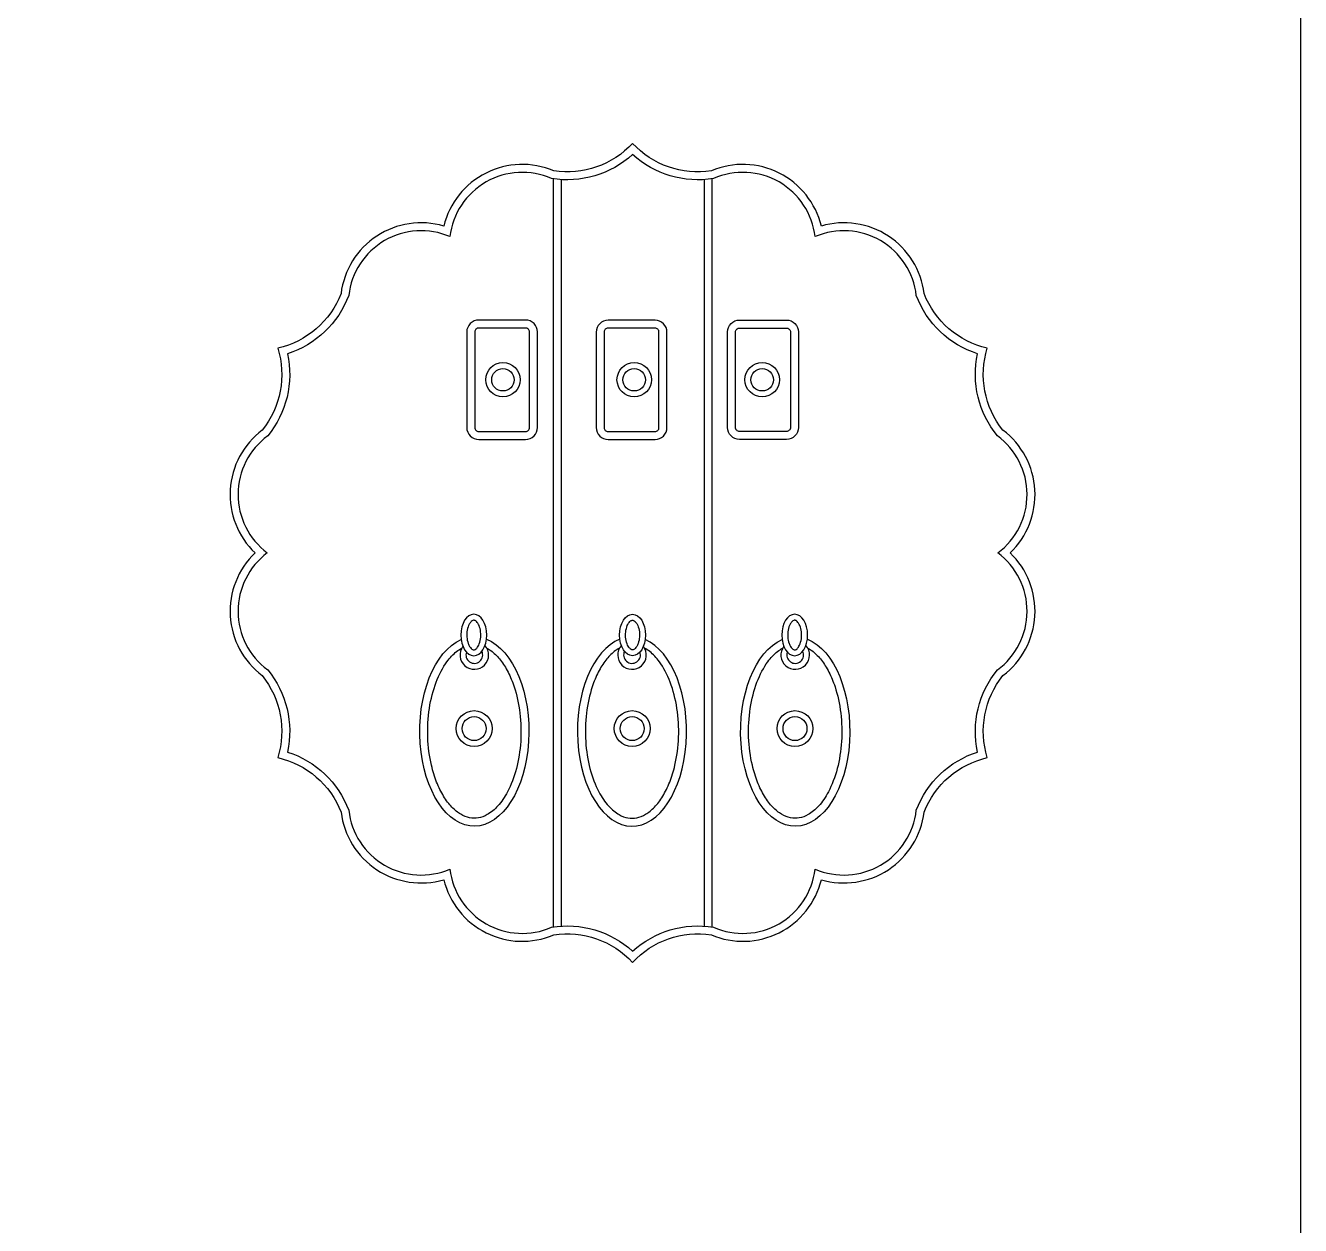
# Model space of a CAD drawing. Header units: millimetres. Extents: x -159346 to -157016, y -80163 to -78851.
# Drawn here: x -157353.6 to -157016.3, y -79486 to -79168.5 of the extents above; entities that cross this region are included whole.
import ezdxf

# ---------------------------------------------------------------- set-up
doc = ezdxf.new("R2010")
doc.units = ezdxf.units.MM
doc.header["$LTSCALE"] = 2
doc.header["$MEASUREMENT"] = 0
doc.layers.add('3', color=3, linetype='CONTINUOUS')
doc.layers.add('4', color=4, linetype='CONTINUOUS')
doc.layers.add('标注', color=7, linetype='CONTINUOUS', lineweight=25)

msp = doc.modelspace()

# ---------------------------------------------------------------- linework, layer by layer
at = {"layer": '3', "color": 0}
for p, q in [((-157214.01, -79209.02), (-157214.01, -79407.02)), ((-157211.91, -79209.24), (-157211.91, -79406.79)), ((-157174.11, -79209.24), (-157174.11, -79406.79)), ((-157172.01, -79209.02), (-157172.01, -79407.02))]:
    msp.add_line(p, q, dxfattribs=at)
for points in [[(-157096.38, -79308.02, 0.503742), (-157096.49, -79277.05, -0.230031), (-157101.72, -79255.31, -0.230031), (-157117.94, -79239.91, 0.503742), (-157144.7, -79224.33, 0.503742), (-157171.57, -79208.95, -0.230031), (-157193.01, -79202.6, -0.230031), (-157214.45, -79208.95, 0.503742), (-157241.32, -79224.33, 0.503742), (-157268.09, -79239.91, -0.230031), (-157284.3, -79255.31, -0.230031), (-157289.53, -79277.05, 0.503742), (-157289.64, -79308.02, 0.503742), (-157289.53, -79338.98, -0.230031), (-157284.3, -79360.72, -0.230031), (-157268.09, -79376.12, 0.503742), (-157241.32, -79391.7, 0.503742), (-157214.45, -79407.09, -0.230031), (-157193.01, -79413.43, -0.230031), (-157171.57, -79407.09, 0.503742), (-157144.7, -79391.7, 0.503742), (-157117.94, -79376.12, -0.230031), (-157101.72, -79360.72, -0.230031), (-157096.49, -79338.98, 0.503742)], [(-157233.72, -79275.89), (-157221.31, -79275.89, 0.414214), (-157220.26, -79274.84), (-157220.26, -79249.56, 0.414214), (-157221.31, -79248.51), (-157233.72, -79248.51, 0.414214), (-157234.77, -79249.56), (-157234.77, -79274.84, 0.414214)], [(-157199.48, -79275.92), (-157187.07, -79275.92, 0.414214), (-157186.02, -79274.87), (-157186.02, -79249.59, 0.414214), (-157187.07, -79248.54), (-157199.48, -79248.54, 0.414214), (-157200.53, -79249.59), (-157200.53, -79274.87, 0.414214)], [(-157152.3, -79275.89), (-157164.71, -79275.89, -0.414214), (-157165.76, -79274.84), (-157165.76, -79249.56, -0.414214), (-157164.71, -79248.51), (-157152.3, -79248.51, -0.414214), (-157151.25, -79249.56), (-157151.25, -79274.84, -0.414214)]]:
    msp.add_lwpolyline(points, format="xyb", close=True, dxfattribs=at)
for centre, radius in [((-157227.3, -79262.2), 2.97), ((-157192.58, -79262.2), 2.97), ((-157158.72, -79262.2), 2.97), ((-157234.92, -79354.52), 3.17), ((-157193.1, -79354.52), 3.17), ((-157150.04, -79354.52), 3.17)]:
    msp.add_circle(centre, radius, dxfattribs=at)
for centre, start, end in [((-157234.87, -79335.04), 159.8517, 26.4574), ((-157193.15, -79335.04), 153.5426, 20.1483), ((-157149.98, -79335.04), 159.8517, 26.4574)]:
    msp.add_arc(centre, 2.22, start, end, dxfattribs=at)
for points, knots in [([(-157235.01, -79325.83), (-157234.94, -79325.83), (-157234.88, -79325.84), (-157234.71, -79325.9), (-157234.61, -79325.95), (-157234.39, -79326.12), (-157234.26, -79326.24), (-157233.9, -79326.7), (-157233.66, -79327.13), (-157233.31, -79328.17), (-157233.2, -79328.78), (-157233.14, -79330.03), (-157233.19, -79330.67), (-157233.45, -79331.82), (-157233.65, -79332.34), (-157234.05, -79333.01), (-157234.23, -79333.23), (-157234.56, -79333.52), (-157234.7, -79333.6), (-157234.9, -79333.67), (-157234.98, -79333.67), (-157235.13, -79333.66), (-157235.21, -79333.64), (-157235.42, -79333.54), (-157235.55, -79333.45), (-157235.83, -79333.18), (-157235.98, -79333), (-157236.25, -79332.55), (-157236.38, -79332.27), (-157236.68, -79331.47), (-157236.8, -79330.88), (-157236.89, -79329.65), (-157236.85, -79329.02), (-157236.63, -79327.86), (-157236.44, -79327.33), (-157236.06, -79326.6), (-157235.87, -79326.36), (-157235.52, -79326.02), (-157235.36, -79325.92), (-157235.15, -79325.84), (-157235.08, -79325.83), (-157235.01, -79325.83)], [0, 0, 0, 0, 0.220501, 0.220501, 0.441003, 0.441003, 0.661504, 0.661504, 1.0781, 1.0781, 1.494695, 1.494695, 1.91129, 1.91129, 2.327885, 2.327885, 2.633112, 2.633112, 2.938339, 2.938339, 3.188155, 3.188155, 3.437971, 3.437971, 3.687787, 3.687787, 3.937603, 3.937603, 4.187419, 4.187419, 4.598393, 4.598393, 5.009367, 5.009367, 5.42034, 5.42034, 5.734644, 5.734644, 6.048947, 6.048947, 6.283185, 6.283185, 6.283185, 6.283185]), ([(-157193.01, -79325.83), (-157193.08, -79325.83), (-157193.14, -79325.84), (-157193.31, -79325.9), (-157193.41, -79325.95), (-157193.64, -79326.12), (-157193.76, -79326.24), (-157194.12, -79326.7), (-157194.36, -79327.13), (-157194.71, -79328.17), (-157194.82, -79328.78), (-157194.88, -79330.03), (-157194.83, -79330.67), (-157194.57, -79331.82), (-157194.37, -79332.34), (-157193.98, -79333.01), (-157193.79, -79333.23), (-157193.46, -79333.52), (-157193.32, -79333.6), (-157193.12, -79333.67), (-157193.04, -79333.67), (-157192.89, -79333.66), (-157192.81, -79333.64), (-157192.6, -79333.54), (-157192.47, -79333.45), (-157192.19, -79333.18), (-157192.05, -79333), (-157191.77, -79332.55), (-157191.64, -79332.27), (-157191.35, -79331.47), (-157191.22, -79330.88), (-157191.13, -79329.65), (-157191.17, -79329.02), (-157191.39, -79327.86), (-157191.58, -79327.33), (-157191.96, -79326.6), (-157192.15, -79326.36), (-157192.5, -79326.02), (-157192.66, -79325.92), (-157192.87, -79325.84), (-157192.94, -79325.83), (-157193.01, -79325.83)], [0, 0, 0, 0, 0.220501, 0.220501, 0.441003, 0.441003, 0.661504, 0.661504, 1.0781, 1.0781, 1.494695, 1.494695, 1.91129, 1.91129, 2.327885, 2.327885, 2.633112, 2.633112, 2.938339, 2.938339, 3.188155, 3.188155, 3.437971, 3.437971, 3.687787, 3.687787, 3.937603, 3.937603, 4.187419, 4.187419, 4.598393, 4.598393, 5.009367, 5.009367, 5.42034, 5.42034, 5.734644, 5.734644, 6.048947, 6.048947, 6.283185, 6.283185, 6.283185, 6.283185]), ([(-157150.12, -79325.83), (-157150.06, -79325.83), (-157149.99, -79325.84), (-157149.82, -79325.9), (-157149.73, -79325.95), (-157149.5, -79326.12), (-157149.37, -79326.24), (-157149.01, -79326.7), (-157148.77, -79327.13), (-157148.42, -79328.17), (-157148.31, -79328.78), (-157148.25, -79330.03), (-157148.31, -79330.67), (-157148.56, -79331.82), (-157148.76, -79332.34), (-157149.16, -79333.01), (-157149.34, -79333.23), (-157149.67, -79333.52), (-157149.82, -79333.6), (-157150.02, -79333.67), (-157150.09, -79333.67), (-157150.24, -79333.66), (-157150.33, -79333.64), (-157150.54, -79333.54), (-157150.67, -79333.45), (-157150.94, -79333.18), (-157151.09, -79333), (-157151.37, -79332.55), (-157151.5, -79332.27), (-157151.79, -79331.47), (-157151.91, -79330.88), (-157152, -79329.65), (-157151.96, -79329.02), (-157151.74, -79327.86), (-157151.56, -79327.33), (-157151.17, -79326.6), (-157150.98, -79326.36), (-157150.64, -79326.02), (-157150.48, -79325.92), (-157150.27, -79325.84), (-157150.19, -79325.83), (-157150.12, -79325.83)], [0, 0, 0, 0, 0.220501, 0.220501, 0.441003, 0.441003, 0.661504, 0.661504, 1.0781, 1.0781, 1.494695, 1.494695, 1.91129, 1.91129, 2.327885, 2.327885, 2.633112, 2.633112, 2.938339, 2.938339, 3.188155, 3.188155, 3.437971, 3.437971, 3.687787, 3.687787, 3.937603, 3.937603, 4.187419, 4.187419, 4.598393, 4.598393, 5.009367, 5.009367, 5.42034, 5.42034, 5.734644, 5.734644, 6.048947, 6.048947, 6.283185, 6.283185, 6.283185, 6.283185]), ([(-157231.54, -79333.22), (-157231.08, -79333.47), (-157230.61, -79333.79), (-157229.39, -79334.76), (-157228.64, -79335.52), (-157227.22, -79337.34), (-157226.55, -79338.4), (-157225.34, -79340.77), (-157224.8, -79342.08), (-157223.63, -79345.62), (-157223.11, -79347.98), (-157222.52, -79352.88), (-157222.45, -79355.42), (-157222.77, -79360.4), (-157223.16, -79362.84), (-157224.34, -79367.36), (-157225.14, -79369.44), (-157226.84, -79372.68), (-157227.71, -79373.94), (-157229.53, -79375.97), (-157230.49, -79376.75), (-157232.23, -79377.73), (-157233.02, -79378.01), (-157234.57, -79378.28), (-157235.33, -79378.27), (-157236.88, -79377.96), (-157237.67, -79377.66), (-157239.25, -79376.72), (-157240.04, -79376.09), (-157241.57, -79374.49), (-157242.31, -79373.52), (-157243.67, -79371.29), (-157244.29, -79370.03), (-157245.38, -79367.29), (-157245.84, -79365.8), (-157246.76, -79361.88), (-157247.09, -79359.35), (-157247.28, -79354.24), (-157247.13, -79351.66), (-157246.38, -79346.72), (-157245.77, -79344.37), (-157244.18, -79340.17), (-157243.2, -79338.33), (-157241.31, -79335.74), (-157240.45, -79334.83), (-157239.12, -79333.78), (-157238.65, -79333.47), (-157238.19, -79333.22)], [0.304962, 0.304962, 0.304962, 0.304962, 0.431118, 0.431118, 0.637591, 0.637591, 0.844065, 0.844065, 1.050538, 1.050538, 1.365936, 1.365936, 1.681334, 1.681334, 1.996732, 1.996732, 2.312129, 2.312129, 2.569942, 2.569942, 2.827755, 2.827755, 3.041847, 3.041847, 3.255939, 3.255939, 3.470031, 3.470031, 3.684123, 3.684123, 3.898216, 3.898216, 4.112308, 4.112308, 4.3264, 4.3264, 4.648714, 4.648714, 4.971028, 4.971028, 5.293342, 5.293342, 5.615657, 5.615657, 5.853807, 5.853807, 5.978915, 5.978915, 5.978915, 5.978915]), ([(-157196.48, -79333.22), (-157196.95, -79333.47), (-157197.41, -79333.79), (-157198.63, -79334.76), (-157199.38, -79335.52), (-157200.8, -79337.34), (-157201.47, -79338.4), (-157202.68, -79340.77), (-157203.22, -79342.08), (-157204.39, -79345.62), (-157204.91, -79347.98), (-157205.5, -79352.88), (-157205.57, -79355.42), (-157205.25, -79360.4), (-157204.86, -79362.84), (-157203.68, -79367.36), (-157202.88, -79369.44), (-157201.18, -79372.68), (-157200.31, -79373.94), (-157198.49, -79375.97), (-157197.53, -79376.75), (-157195.79, -79377.73), (-157195, -79378.01), (-157193.46, -79378.28), (-157192.69, -79378.27), (-157191.14, -79377.96), (-157190.35, -79377.66), (-157188.77, -79376.72), (-157187.98, -79376.09), (-157186.45, -79374.49), (-157185.71, -79373.52), (-157184.35, -79371.29), (-157183.73, -79370.03), (-157182.64, -79367.29), (-157182.18, -79365.8), (-157181.27, -79361.88), (-157180.93, -79359.35), (-157180.74, -79354.24), (-157180.89, -79351.66), (-157181.64, -79346.72), (-157182.25, -79344.37), (-157183.84, -79340.17), (-157184.82, -79338.33), (-157186.71, -79335.74), (-157187.57, -79334.83), (-157188.9, -79333.78), (-157189.37, -79333.47), (-157189.83, -79333.22)], [0.304962, 0.304962, 0.304962, 0.304962, 0.431118, 0.431118, 0.637591, 0.637591, 0.844065, 0.844065, 1.050538, 1.050538, 1.365936, 1.365936, 1.681334, 1.681334, 1.996732, 1.996732, 2.312129, 2.312129, 2.569942, 2.569942, 2.827755, 2.827755, 3.041847, 3.041847, 3.255939, 3.255939, 3.470031, 3.470031, 3.684123, 3.684123, 3.898216, 3.898216, 4.112308, 4.112308, 4.3264, 4.3264, 4.648714, 4.648714, 4.971028, 4.971028, 5.293342, 5.293342, 5.615657, 5.615657, 5.853807, 5.853807, 5.978915, 5.978915, 5.978915, 5.978915]), ([(-157146.65, -79333.22), (-157146.19, -79333.47), (-157145.72, -79333.79), (-157144.5, -79334.76), (-157143.75, -79335.52), (-157142.34, -79337.34), (-157141.67, -79338.4), (-157140.45, -79340.77), (-157139.91, -79342.08), (-157138.74, -79345.62), (-157138.22, -79347.98), (-157137.64, -79352.88), (-157137.57, -79355.42), (-157137.89, -79360.4), (-157138.27, -79362.84), (-157139.46, -79367.36), (-157140.25, -79369.44), (-157141.96, -79372.68), (-157142.82, -79373.94), (-157144.65, -79375.97), (-157145.61, -79376.75), (-157147.35, -79377.73), (-157148.13, -79378.01), (-157149.68, -79378.28), (-157150.45, -79378.27), (-157152, -79377.96), (-157152.78, -79377.66), (-157154.36, -79376.72), (-157155.16, -79376.09), (-157156.69, -79374.49), (-157157.43, -79373.52), (-157158.78, -79371.29), (-157159.41, -79370.03), (-157160.49, -79367.29), (-157160.95, -79365.8), (-157161.87, -79361.88), (-157162.2, -79359.35), (-157162.39, -79354.24), (-157162.25, -79351.66), (-157161.49, -79346.72), (-157160.89, -79344.37), (-157159.3, -79340.17), (-157158.32, -79338.33), (-157156.42, -79335.74), (-157155.56, -79334.83), (-157154.23, -79333.78), (-157153.77, -79333.47), (-157153.31, -79333.22)], [0.304962, 0.304962, 0.304962, 0.304962, 0.431118, 0.431118, 0.637591, 0.637591, 0.844065, 0.844065, 1.050538, 1.050538, 1.365936, 1.365936, 1.681334, 1.681334, 1.996732, 1.996732, 2.312129, 2.312129, 2.569942, 2.569942, 2.827755, 2.827755, 3.041847, 3.041847, 3.255939, 3.255939, 3.470031, 3.470031, 3.684123, 3.684123, 3.898216, 3.898216, 4.112308, 4.112308, 4.3264, 4.3264, 4.648714, 4.648714, 4.971028, 4.971028, 5.293342, 5.293342, 5.615657, 5.615657, 5.853807, 5.853807, 5.978915, 5.978915, 5.978915, 5.978915])]:
    msp.add_open_spline(points, degree=3, knots=knots, dxfattribs=at)
at = {"layer": '4', "color": 0}
for points in [[(-157093.14, -79308.02, 0.462149), (-157095.03, -79275.52, -0.24969), (-157099.16, -79253.83, -0.24969), (-157115.88, -79239.41, 0.462149), (-157143.07, -79221.52, 0.462149), (-157172.16, -79206.91, -0.24969), (-157193.01, -79199.65, -0.24969), (-157213.86, -79206.91, 0.462149), (-157242.95, -79221.52, 0.462149), (-157270.14, -79239.41, -0.24969), (-157286.86, -79253.83, -0.24969), (-157290.99, -79275.52, 0.462149), (-157292.88, -79308.02, 0.462149), (-157290.99, -79340.51, -0.24969), (-157286.86, -79362.2, -0.24969), (-157270.14, -79376.63, 0.462149), (-157242.95, -79394.51, 0.462149), (-157213.86, -79409.12, -0.24969), (-157193.01, -79416.39, -0.24969), (-157172.16, -79409.12, 0.462149), (-157143.07, -79394.51, 0.462149), (-157115.88, -79376.63, -0.24969), (-157099.16, -79362.2, -0.24969), (-157095.03, -79340.51, 0.462149)], [(-157233.72, -79277.99), (-157221.31, -79277.99, 0.414214), (-157218.16, -79274.84), (-157218.16, -79249.56, 0.414214), (-157221.31, -79246.41), (-157233.72, -79246.41, 0.414214), (-157236.87, -79249.56), (-157236.87, -79274.84, 0.414214)], [(-157199.48, -79278.02), (-157187.07, -79278.02, 0.414214), (-157183.92, -79274.87), (-157183.92, -79249.59, 0.414214), (-157187.07, -79246.44), (-157199.48, -79246.44, 0.414214), (-157202.63, -79249.59), (-157202.63, -79274.87, 0.414214)], [(-157152.3, -79277.99), (-157164.71, -79277.99, -0.414214), (-157167.86, -79274.84), (-157167.86, -79249.56, -0.414214), (-157164.71, -79246.41), (-157152.3, -79246.41, -0.414214), (-157149.15, -79249.56), (-157149.15, -79274.84, -0.414214)]]:
    msp.add_lwpolyline(points, format="xyb", close=True, dxfattribs=at)
for centre, radius in [((-157227.3, -79262.2), 4.55), ((-157192.58, -79262.2), 4.55), ((-157158.72, -79262.2), 4.55), ((-157234.92, -79354.52), 4.75), ((-157193.1, -79354.52), 4.75), ((-157150.04, -79354.52), 4.75)]:
    msp.add_circle(centre, radius, dxfattribs=at)
for centre, start, end in [((-157234.87, -79335.04), 142.669, 41.9609), ((-157193.15, -79335.04), 138.0391, 37.331), ((-157149.98, -79335.04), 142.669, 41.9609)]:
    msp.add_arc(centre, 3.79, start, end, dxfattribs=at)
at = {"layer": '4', "color": 0, "extrusion": (0, 0, -1)}
for centre in [(-157235.01, -79329.75), (-157150.12, -79329.75)]:
    msp.add_ellipse(centre, major_axis=(0, 5.49), ratio=0.623586, dxfattribs=at)
at = {"layer": '4', "color": 0}
msp.add_ellipse((-157193.01, -79329.75), major_axis=(0, 5.49), ratio=0.623586, dxfattribs=at)
at = {"layer": '4', "color": 0, "extrusion": (0, 0, -1)}
for centre in [(-157234.87, -79355.28), (-157149.98, -79355.28)]:
    msp.add_ellipse(centre, major_axis=(0, 25.06), ratio=0.576271, start_param=0.224645, end_param=6.039623, dxfattribs=at)
at = {"layer": '4', "color": 0}
msp.add_ellipse((-157193.15, -79355.28), major_axis=(0, 25.06), ratio=0.576271, start_param=0.224645, end_param=6.039623, dxfattribs=at)
at = {"layer": '标注', "color": 7}
msp.add_lwpolyline([(-159345.69, -78850.9), (-157016.31, -78850.9), (-157016.31, -80163.25), (-159345.69, -80163.25)], close=True, dxfattribs=at)

doc.saveas('drawing.dxf')
